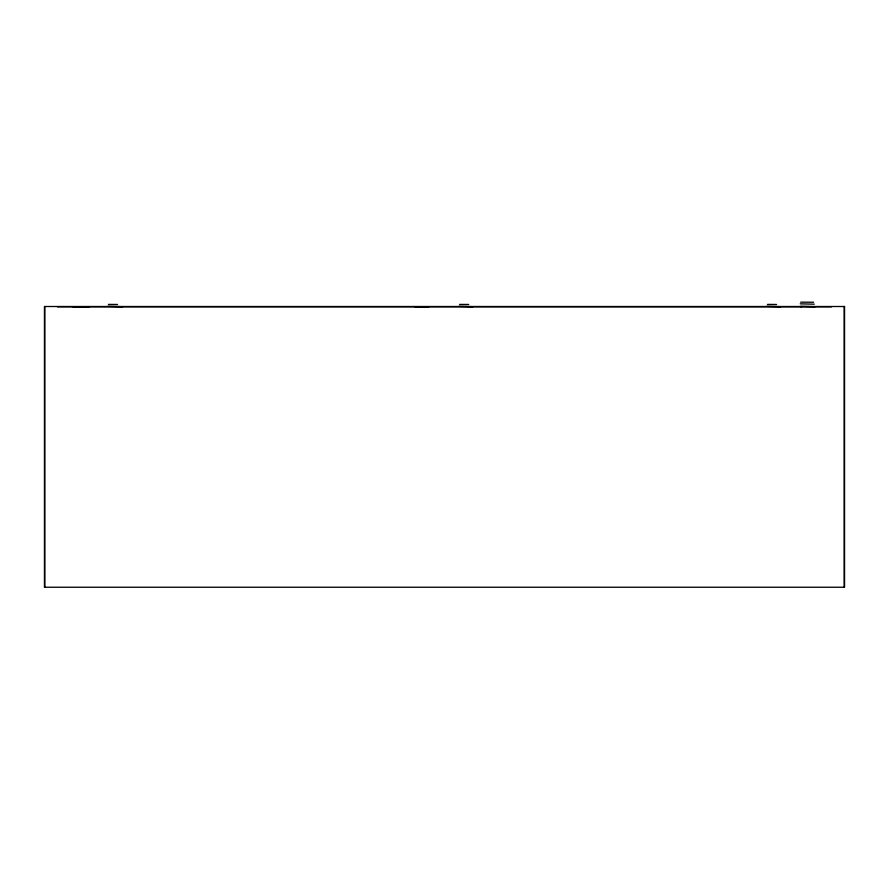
<?xml version="1.0" encoding="UTF-8"?>
<svg xmlns="http://www.w3.org/2000/svg" width="889" height="889" viewBox="0 0 889 889"><rect width="100%" height="100%" fill="white"/><g stroke="black" fill="none" stroke-linecap="round" stroke-linejoin="round"><path stroke-width="1.33" d="M800.689 302.149L813.602 302.26M108.436 304.416L117.548 304.471M459.591 304.416L468.703 304.471M767.463 304.416L776.575 304.471M57.429 306.849L831.571 306.849M800.222 303.827L814.257 304.194M800.7 306.316L814.724 306.683M800.678 306.683L801.622 306.716M813.768 307.027L814.713 307.049M766.696 306.316L780.731 306.683M458.835 306.316L472.87 306.683M414.618 306.672L428.654 307.038M107.68 306.316L121.715 306.683M121.537 307.027L122.471 307.049M72.665 306.683L86.7 307.049M86.955 307.005L89.011 307.049M844.194 306.505L844.194 587.24M44.806 306.505L44.806 587.24M844.55 306.505L44.45 306.505L44.45 587.24L844.55 587.24L844.55 306.505"/></g></svg>
